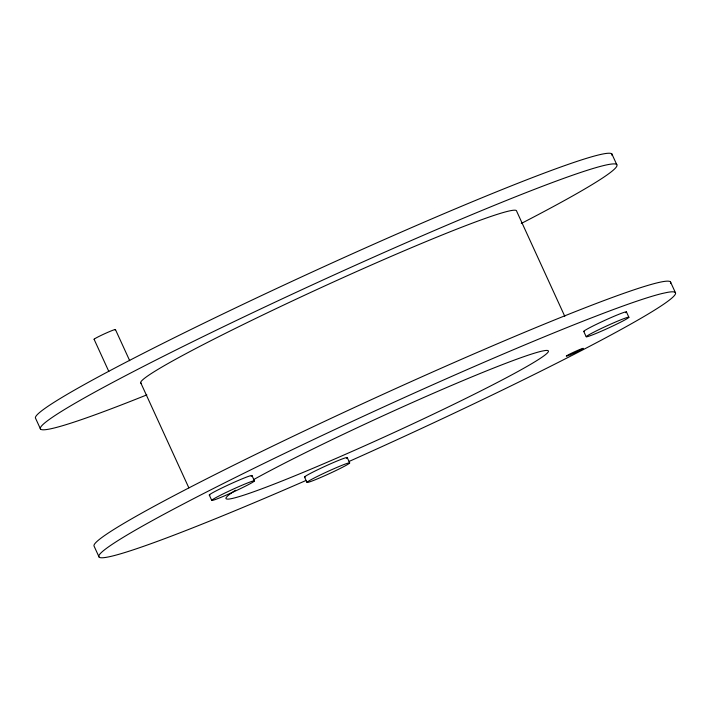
<?xml version="1.0" encoding="UTF-8"?>
<svg xmlns="http://www.w3.org/2000/svg" width="711" height="711" viewBox="0 0 711 711"><rect width="100%" height="100%" fill="white"/><g stroke="black" fill="none" stroke-linecap="round" stroke-linejoin="round"><path stroke-width="1.07" d="M611.913 154.029L616.793 164.694M670.571 282.089L675.45 292.754M626.453 311.96L628.897 317.293A23.481 1.315 -24.6 0 1 596.591 333.237A23.481 1.315 -24.6 0 1 597.124 330.499A23.481 1.315 -24.6 0 1 628.897 317.293M583.74 331.397L586.184 336.73M564.783 316.315L516.604 211.087A206.661 11.536 -24.6 0 0 321.541 287.422A206.661 11.536 -24.6 0 0 141.169 383.282M347.244 457.608L349.679 462.941A23.481 1.315 -24.6 0 1 317.373 478.894A23.481 1.315 -24.6 0 1 317.915 476.148A23.481 1.315 -24.6 0 1 349.679 462.941M304.521 477.054L306.965 482.378M251.996 475.588L254.44 480.92A23.481 1.315 -24.6 0 1 222.134 496.865A23.481 1.315 -24.6 0 1 222.667 494.127A23.481 1.315 -24.6 0 1 254.44 480.92M209.283 495.025L211.718 500.357M140.671 382.625L188.85 487.853M115.44 329.549L129.713 360.717M94.083 339.263L108.819 371.444M40.491 429.017L35.603 418.361A317.044 17.695 -24.6 0 1 322.936 267.114A317.044 17.695 -24.6 0 1 611.975 155.362M98.962 556.793L94.083 546.137A317.044 17.695 -24.6 0 1 384.242 393.778A317.044 17.695 -24.6 0 1 670.437 283.511M349.163 461.412A317.044 17.695 -24.6 0 0 667.46 292.363L662.039 293.527A317.044 17.695 -24.6 0 0 602.777 313.524L588.895 318.875A317.044 17.695 -24.6 0 0 188.282 501.415L174.204 508.809A317.044 17.695 -24.6 0 0 305.881 480.538M146.83 394.881A317.044 17.695 -24.6 0 1 114.64 381.425A317.044 17.695 -24.6 0 1 532.85 189.979A317.044 17.695 -24.6 0 1 521.27 223.476M235.51 490.27A177.306 9.901 -24.6 0 0 226.365 498.926L227.573 499.131A177.306 9.901 -24.6 0 0 337.814 457.662L348.639 452.925A177.306 9.901 -24.6 0 0 544.857 350.576L542.102 351.092A177.306 9.901 -24.6 0 0 278.952 466.078L270.882 470.291A177.306 9.901 -24.6 0 0 253.703 479.561M209.932 495.105A23.481 1.315 -24.6 0 1 230.951 483.72A23.481 1.315 -24.6 0 1 251.187 476.326M584.389 331.477A23.481 1.315 -24.6 0 1 605.408 320.092A23.481 1.315 -24.6 0 1 625.644 312.698M305.17 477.134A23.481 1.315 -24.6 0 1 326.198 465.749A23.481 1.315 -24.6 0 1 346.435 458.355M94.403 339.307A11.74 0.658 -24.6 0 1 104.917 333.619A11.74 0.658 -24.6 0 1 115.04 329.913M570.4 354.753A9.394 0.524 -24.6 0 0 583.322 348.381A9.394 0.524 -24.6 0 0 570.613 353.66A9.394 0.524 -24.6 0 0 570.4 354.753"/></g></svg>
